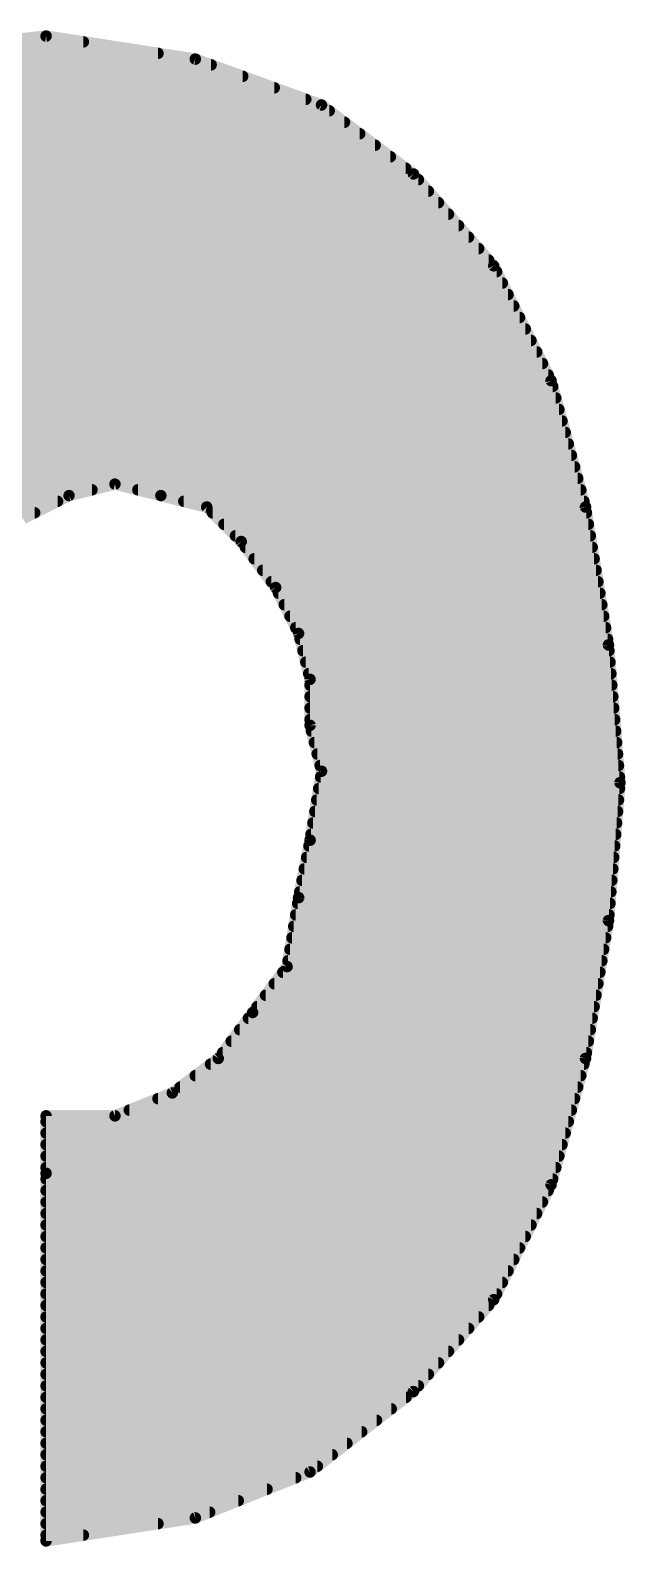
# Model space of a CAD drawing. Extents: x -30 to 77, y -16 to 37.
# Drawn here: x 4.174 to 4.693, y 11.23 to 12.55 of the extents above; entities that cross this region are included whole.
import ezdxf

# ---------------------------------------------------------------- set-up
doc = ezdxf.new("R2010")
doc.units = 0
doc.layers.add('21', color=41, linetype='CONTINUOUS')

msp = doc.modelspace()

# ---------------------------------------------------------------- linework, layer by layer
at = {"layer": '21', "const_width": 0.01}
for points in [[(4.098, 12.535), (4.188, 12.545)], [(4.143, 12.54), (4.2205, 12.54)], [(4.188, 12.545), (4.318, 12.525)], [(4.0863, 12.53), (4.2855, 12.53)], [(4.318, 12.525), (4.428, 12.485)], [(4.0397, 12.51), (4.3593, 12.51)], [(4.063, 12.52), (4.3318, 12.52)], [(4.0205, 12.5), (4.3868, 12.5)], [(4.0055, 12.49), (4.4143, 12.49)], [(4.428, 12.485), (4.508, 12.425)], [(3.9755, 12.47), (4.448, 12.47)], [(3.9905, 12.48), (4.4347, 12.48)], [(3.9638, 12.46), (4.4613, 12.46)], [(3.9555, 12.45), (4.4747, 12.45)], [(3.9388, 12.43), (4.5013, 12.43)], [(3.9472, 12.44), (4.488, 12.44)], [(3.9305, 12.42), (4.5124, 12.42)], [(4.508, 12.425), (4.578, 12.345)], [(3.9222, 12.41), (4.5211, 12.41)], [(3.9151, 12.4), (4.5299, 12.4)], [(3.9037, 12.38), (4.5474, 12.38)], [(3.9094, 12.39), (4.5386, 12.39)], [(3.898, 12.37), (4.5561, 12.37)], [(3.8923, 12.36), (4.5649, 12.36)], [(3.8809, 12.34), (4.5805, 12.34)], [(3.8866, 12.35), (4.5736, 12.35)], [(4.578, 12.345), (4.628, 12.245)], [(3.8751, 12.33), (4.5855, 12.33)], [(3.8694, 12.32), (4.5905, 12.32)], [(3.858, 12.3), (4.6005, 12.3)], [(3.8637, 12.31), (4.5955, 12.31)], [(3.8523, 12.29), (4.6055, 12.29)], [(3.8466, 12.28), (4.6105, 12.28)], [(3.8369, 12.26), (4.6205, 12.26)], [(3.8409, 12.27), (4.6155, 12.27)], [(3.8347, 12.25), (4.6255, 12.25)], [(3.8324, 12.24), (4.6294, 12.24)], [(4.628, 12.245), (4.658, 12.135)], [(3.828, 12.22), (4.6348, 12.22)], [(3.8302, 12.23), (4.6321, 12.23)], [(3.8258, 12.21), (4.6375, 12.21)], [(3.8236, 12.2), (4.6403, 12.2)], [(3.8191, 12.18), (4.6457, 12.18)], [(3.8213, 12.19), (4.643, 12.19)], [(3.8168, 12.17), (4.6485, 12.17)], [(3.8143, 12.16), (4.6512, 12.16)], [(4.248, 12.155), (4.208, 12.145)], [(4.288, 12.145), (4.248, 12.155)], [(3.8093, 12.14), (4.198, 12.14)], [(3.8117, 12.15), (4.228, 12.15)], [(4.208, 12.145), (4.168, 12.125)], [(4.268, 12.15), (4.6539, 12.15)], [(4.328, 12.135), (4.288, 12.145)], [(4.308, 12.14), (4.6566, 12.14)], [(3.8068, 12.13), (4.178, 12.13)], [(4.358, 12.105), (4.328, 12.135)], [(4.333, 12.13), (4.6588, 12.13)], [(4.658, 12.135), (4.678, 12.015)], [(4.343, 12.12), (4.6605, 12.12)], [(4.353, 12.11), (4.6622, 12.11)], [(4.388, 12.065), (4.358, 12.105)], [(4.3617, 12.1), (4.6638, 12.1)], [(4.3693, 12.09), (4.6655, 12.09)], [(4.3768, 12.08), (4.6672, 12.08)], [(4.3843, 12.07), (4.6688, 12.07)], [(4.408, 12.025), (4.388, 12.065)], [(4.3905, 12.06), (4.6705, 12.06)], [(4.3955, 12.05), (4.6722, 12.05)], [(4.4005, 12.04), (4.6738, 12.04)], [(4.4055, 12.03), (4.6755, 12.03)], [(4.418, 11.985), (4.408, 12.025)], [(4.4093, 12.02), (4.6772, 12.02)], [(4.4118, 12.01), (4.6784, 12.01)], [(4.678, 12.015), (4.688, 11.895)], [(4.4143, 12), (4.6793, 12)], [(4.4168, 11.99), (4.6801, 11.99)], [(4.418, 11.945), (4.418, 11.985)], [(4.418, 11.98), (4.6809, 11.98)], [(4.418, 11.97), (4.6818, 11.97)], [(4.418, 11.96), (4.6826, 11.96)], [(4.418, 11.95), (4.6834, 11.95)], [(4.428, 11.905), (4.418, 11.945)], [(4.4192, 11.94), (4.6843, 11.94)], [(4.4218, 11.93), (4.6851, 11.93)], [(4.4242, 11.92), (4.6859, 11.92)], [(4.418, 11.845), (4.428, 11.905)], [(4.4268, 11.91), (4.6867, 11.91)], [(4.4255, 11.89), (4.6876, 11.89)], [(4.4272, 11.9), (4.6876, 11.9)], [(4.688, 11.895), (4.678, 11.775)], [(4.4238, 11.88), (4.6867, 11.88)], [(4.4222, 11.87), (4.6859, 11.87)], [(4.4188, 11.85), (4.6843, 11.85)], [(4.4205, 11.86), (4.6851, 11.86)], [(4.408, 11.795), (4.418, 11.845)], [(4.417, 11.84), (4.6834, 11.84)], [(4.415, 11.83), (4.6826, 11.83)], [(4.411, 11.81), (4.6809, 11.81)], [(4.413, 11.82), (4.6818, 11.82)], [(4.409, 11.8), (4.6801, 11.8)], [(4.398, 11.735), (4.408, 11.795)], [(4.4072, 11.79), (4.6793, 11.79)], [(4.4038, 11.77), (4.6772, 11.77)], [(4.4055, 11.78), (4.6784, 11.78)], [(4.678, 11.775), (4.658, 11.655)], [(4.4022, 11.76), (4.6755, 11.76)], [(4.4005, 11.75), (4.6738, 11.75)], [(4.368, 11.695), (4.398, 11.735)], [(4.3988, 11.74), (4.6722, 11.74)], [(4.3868, 11.72), (4.6688, 11.72)], [(4.3943, 11.73), (4.6705, 11.73)], [(4.3792, 11.71), (4.6672, 11.71)], [(4.338, 11.655), (4.368, 11.695)], [(4.3718, 11.7), (4.6655, 11.7)], [(4.3567, 11.68), (4.6622, 11.68)], [(4.3643, 11.69), (4.6638, 11.69)], [(4.3493, 11.67), (4.6605, 11.67)], [(4.298, 11.625), (4.338, 11.655)], [(4.3418, 11.66), (4.6588, 11.66)], [(4.658, 11.655), (4.628, 11.545)], [(4.318, 11.64), (4.6539, 11.64)], [(4.3313, 11.65), (4.6566, 11.65)], [(4.248, 11.605), (4.298, 11.625)], [(4.3047, 11.63), (4.6512, 11.63)], [(4.2855, 11.62), (4.6485, 11.62)], [(4.188, 11.605), (4.248, 11.605)], [(4.188, 11.555), (4.188, 11.605)], [(4.188, 11.6), (4.643, 11.6)], [(4.2605, 11.61), (4.6457, 11.61)], [(4.188, 11.59), (4.6403, 11.59)], [(4.188, 11.58), (4.6375, 11.58)], [(4.188, 11.57), (4.6348, 11.57)], [(4.188, 11.56), (4.6321, 11.56)], [(4.188, 11.235), (4.188, 11.555)], [(4.188, 11.55), (4.6294, 11.55)], [(4.188, 11.54), (4.6255, 11.54)], [(4.628, 11.545), (4.578, 11.445)], [(4.188, 11.53), (4.6205, 11.53)], [(4.188, 11.52), (4.6155, 11.52)], [(4.188, 11.51), (4.6105, 11.51)], [(4.188, 11.5), (4.6055, 11.5)], [(4.188, 11.49), (4.6005, 11.49)], [(4.188, 11.48), (4.5955, 11.48)], [(4.188, 11.47), (4.5905, 11.47)], [(4.188, 11.46), (4.5855, 11.46)], [(4.188, 11.45), (4.5805, 11.45)], [(4.188, 11.44), (4.5736, 11.44)], [(4.578, 11.445), (4.508, 11.365)], [(4.188, 11.43), (4.5649, 11.43)], [(4.188, 11.42), (4.5561, 11.42)], [(4.188, 11.41), (4.5474, 11.41)], [(4.188, 11.4), (4.5386, 11.4)], [(4.188, 11.39), (4.5299, 11.39)], [(4.188, 11.38), (4.5211, 11.38)], [(4.188, 11.37), (4.5124, 11.37)], [(4.508, 11.365), (4.418, 11.295)], [(4.188, 11.36), (4.5016, 11.36)], [(4.188, 11.35), (4.4887, 11.35)], [(4.188, 11.34), (4.4759, 11.34)], [(4.188, 11.33), (4.463, 11.33)], [(4.188, 11.32), (4.4501, 11.32)], [(4.188, 11.31), (4.4373, 11.31)], [(4.188, 11.3), (4.4244, 11.3)], [(4.418, 11.295), (4.318, 11.255)], [(4.188, 11.29), (4.4055, 11.29)], [(4.188, 11.28), (4.3805, 11.28)], [(4.188, 11.27), (4.3555, 11.27)], [(4.188, 11.26), (4.3305, 11.26)], [(4.318, 11.255), (4.188, 11.235)], [(4.188, 11.25), (4.2855, 11.25)], [(4.188, 11.24), (4.2205, 11.24)]]:
    msp.add_lwpolyline(points, dxfattribs=at)
at = {"layer": '21', "const_width": 0.005}
for points in [[(4.1884, 12.5475, 1), (4.1876, 12.5425)], [(4.1883, 12.5425, 1), (4.1877, 12.5475)], [(4.2205, 12.5375, 1), (4.2205, 12.5425)], [(4.2855, 12.5275, 1), (4.2855, 12.5325)], [(4.3189, 12.5273, 1), (4.3171, 12.5227)], [(4.3176, 12.5225, 1), (4.3184, 12.5275)], [(4.3318, 12.5175, 1), (4.3318, 12.5225)], [(4.3593, 12.5075, 1), (4.3593, 12.5125)], [(4.3868, 12.4975, 1), (4.3868, 12.5025)], [(4.4143, 12.4875, 1), (4.4143, 12.4925)], [(4.4295, 12.487, 1), (4.4265, 12.483)], [(4.4271, 12.4827, 1), (4.4289, 12.4873)], [(4.4347, 12.4775, 1), (4.4347, 12.4825)], [(4.448, 12.4675, 1), (4.448, 12.4725)], [(4.4613, 12.4575, 1), (4.4613, 12.4625)], [(4.4747, 12.4475, 1), (4.4747, 12.4525)], [(4.488, 12.4375, 1), (4.488, 12.4425)], [(4.5013, 12.4275, 1), (4.5013, 12.4325)], [(4.5099, 12.4266, 1), (4.5061, 12.4234)], [(4.5065, 12.423, 1), (4.5095, 12.427)], [(4.5124, 12.4175, 1), (4.5124, 12.4225)], [(4.5211, 12.4075, 1), (4.5211, 12.4125)], [(4.5299, 12.3975, 1), (4.5299, 12.4025)], [(4.5386, 12.3875, 1), (4.5386, 12.3925)], [(4.5474, 12.3775, 1), (4.5474, 12.3825)], [(4.5561, 12.3675, 1), (4.5561, 12.3725)], [(4.5649, 12.3575, 1), (4.5649, 12.3625)], [(4.5736, 12.3475, 1), (4.5736, 12.3525)], [(4.5802, 12.3461, 1), (4.5758, 12.3439)], [(4.5761, 12.3434, 1), (4.5799, 12.3466)], [(4.5805, 12.3375, 1), (4.5805, 12.3425)], [(4.5855, 12.3275, 1), (4.5855, 12.3325)], [(4.5905, 12.3175, 1), (4.5905, 12.3225)], [(4.5955, 12.3075, 1), (4.5955, 12.3125)], [(4.6005, 12.2975, 1), (4.6005, 12.3025)], [(4.6055, 12.2875, 1), (4.6055, 12.2925)], [(4.6105, 12.2775, 1), (4.6105, 12.2825)], [(4.6155, 12.2675, 1), (4.6155, 12.2725)], [(4.6205, 12.2575, 1), (4.6205, 12.2625)], [(4.6255, 12.2475, 1), (4.6255, 12.2525)], [(4.6304, 12.2457, 1), (4.6256, 12.2443)], [(4.6258, 12.2439, 1), (4.6302, 12.2461)], [(4.6294, 12.2375, 1), (4.6294, 12.2425)], [(4.6321, 12.2275, 1), (4.6321, 12.2325)], [(4.6348, 12.2175, 1), (4.6348, 12.2225)], [(4.6375, 12.2075, 1), (4.6375, 12.2125)], [(4.6403, 12.1975, 1), (4.6403, 12.2025)], [(4.643, 12.1875, 1), (4.643, 12.1925)], [(4.6457, 12.1775, 1), (4.6457, 12.1825)], [(4.6485, 12.1675, 1), (4.6485, 12.1725)], [(4.2486, 12.1574, 1), (4.2474, 12.1526)], [(4.2486, 12.1526, 1), (4.2474, 12.1574)], [(4.6512, 12.1575, 1), (4.6512, 12.1625)], [(4.198, 12.1375, 1), (4.198, 12.1425)], [(4.2074, 12.1474, 1), (4.2086, 12.1426)], [(4.2091, 12.1428, 1), (4.2069, 12.1472)], [(4.228, 12.1475, 1), (4.228, 12.1525)], [(4.268, 12.1525, 1), (4.268, 12.1475)], [(4.2886, 12.1474, 1), (4.2874, 12.1426)], [(4.2874, 12.1426, 1), (4.2886, 12.1474)], [(4.308, 12.1425, 1), (4.308, 12.1375)], [(4.6539, 12.1475, 1), (4.6539, 12.1525)], [(4.6566, 12.1375, 1), (4.6566, 12.1425)], [(4.178, 12.1275, 1), (4.178, 12.1325)], [(4.3298, 12.1368, 1), (4.3262, 12.1332)], [(4.3274, 12.1326, 1), (4.3286, 12.1374)], [(4.333, 12.1325, 1), (4.333, 12.1275)], [(4.6605, 12.1354, 1), (4.6555, 12.1346)], [(4.6556, 12.1343, 1), (4.6604, 12.1357)], [(4.6588, 12.1275, 1), (4.6588, 12.1325)], [(4.343, 12.1225, 1), (4.343, 12.1175)], [(4.6605, 12.1175, 1), (4.6605, 12.1225)], [(4.353, 12.1125, 1), (4.353, 12.1075)], [(4.36, 12.1065, 1), (4.356, 12.1035)], [(4.3562, 12.1032, 1), (4.3598, 12.1068)], [(4.3617, 12.1025, 1), (4.3617, 12.0975)], [(4.6622, 12.1075, 1), (4.6622, 12.1125)], [(4.6638, 12.0975, 1), (4.6638, 12.1025)], [(4.3693, 12.0925, 1), (4.3693, 12.0875)], [(4.6655, 12.0875, 1), (4.6655, 12.0925)], [(4.3768, 12.0825, 1), (4.3768, 12.0775)], [(4.6672, 12.0775, 1), (4.6672, 12.0825)], [(4.3843, 12.0725, 1), (4.3843, 12.0675)], [(4.3902, 12.0661, 1), (4.3858, 12.0639)], [(4.386, 12.0635, 1), (4.39, 12.0665)], [(4.6688, 12.0675, 1), (4.6688, 12.0725)], [(4.3905, 12.0625, 1), (4.3905, 12.0575)], [(4.3955, 12.0525, 1), (4.3955, 12.0475)], [(4.6705, 12.0575, 1), (4.6705, 12.0625)], [(4.6722, 12.0475, 1), (4.6722, 12.0525)], [(4.4005, 12.0425, 1), (4.4005, 12.0375)], [(4.6738, 12.0375, 1), (4.6738, 12.0425)], [(4.4055, 12.0325, 1), (4.4055, 12.0275)], [(4.4104, 12.0256, 1), (4.4056, 12.0244)], [(4.4058, 12.0239, 1), (4.4102, 12.0261)], [(4.6755, 12.0275, 1), (4.6755, 12.0325)], [(4.4093, 12.0225, 1), (4.4093, 12.0175)], [(4.4118, 12.0125, 1), (4.4118, 12.0075)], [(4.6805, 12.0152, 1), (4.6755, 12.0148)], [(4.6755, 12.0146, 1), (4.6805, 12.0154)], [(4.6772, 12.0175, 1), (4.6772, 12.0225)], [(4.6784, 12.0075, 1), (4.6784, 12.0125)], [(4.4143, 12.0025, 1), (4.4143, 11.9975)], [(4.6793, 11.9975, 1), (4.6793, 12.0025)], [(4.4168, 11.9925, 1), (4.4168, 11.9875)], [(4.4205, 11.985, 1), (4.4155, 11.985)], [(4.4156, 11.9844, 1), (4.4204, 11.9856)], [(4.6801, 11.9875, 1), (4.6801, 11.9925)], [(4.418, 11.9825, 1), (4.418, 11.9775)], [(4.418, 11.9725, 1), (4.418, 11.9675)], [(4.6809, 11.9775, 1), (4.6809, 11.9825)], [(4.6818, 11.9675, 1), (4.6818, 11.9725)], [(4.418, 11.9625, 1), (4.418, 11.9575)], [(4.6826, 11.9575, 1), (4.6826, 11.9625)], [(4.418, 11.9525, 1), (4.418, 11.9475)], [(4.4204, 11.9456, 1), (4.4156, 11.9444)], [(4.4155, 11.945, 1), (4.4205, 11.945)], [(4.6834, 11.9475, 1), (4.6834, 11.9525)], [(4.4192, 11.9425, 1), (4.4192, 11.9375)], [(4.4218, 11.9325, 1), (4.4218, 11.9275)], [(4.6843, 11.9375, 1), (4.6843, 11.9425)], [(4.6851, 11.9275, 1), (4.6851, 11.9325)], [(4.4242, 11.9225, 1), (4.4242, 11.9175)], [(4.6859, 11.9175, 1), (4.6859, 11.9225)], [(4.4268, 11.9125, 1), (4.4268, 11.9075)], [(4.4305, 11.9046, 1), (4.4255, 11.9054)], [(4.4256, 11.9044, 1), (4.4304, 11.9056)], [(4.6867, 11.9075, 1), (4.6867, 11.9125)], [(4.4255, 11.8925, 1), (4.4255, 11.8875)], [(4.4272, 11.9025, 1), (4.4272, 11.8975)], [(4.6905, 11.8948, 1), (4.6855, 11.8952)], [(4.6855, 11.8948, 1), (4.6905, 11.8952)], [(4.6876, 11.8975, 1), (4.6876, 11.9025)], [(4.6876, 11.8875, 1), (4.6876, 11.8925)], [(4.4238, 11.8825, 1), (4.4238, 11.8775)], [(4.6867, 11.8775, 1), (4.6867, 11.8825)], [(4.4222, 11.8725, 1), (4.4222, 11.8675)], [(4.6859, 11.8675, 1), (4.6859, 11.8725)], [(4.4188, 11.8525, 1), (4.4188, 11.8475)], [(4.4205, 11.8625, 1), (4.4205, 11.8575)], [(4.6843, 11.8475, 1), (4.6843, 11.8525)], [(4.6851, 11.8575, 1), (4.6851, 11.8625)], [(4.417, 11.8425, 1), (4.417, 11.8375)], [(4.4205, 11.8445, 1), (4.4155, 11.8455)], [(4.4155, 11.8454, 1), (4.4205, 11.8446)], [(4.6834, 11.8375, 1), (4.6834, 11.8425)], [(4.415, 11.8325, 1), (4.415, 11.8275)], [(4.6826, 11.8275, 1), (4.6826, 11.8325)], [(4.411, 11.8125, 1), (4.411, 11.8075)], [(4.413, 11.8225, 1), (4.413, 11.8175)], [(4.6809, 11.8075, 1), (4.6809, 11.8125)], [(4.6818, 11.8175, 1), (4.6818, 11.8225)], [(4.409, 11.8025, 1), (4.409, 11.7975)], [(4.6801, 11.7975, 1), (4.6801, 11.8025)], [(4.4072, 11.7925, 1), (4.4072, 11.7875)], [(4.4105, 11.7946, 1), (4.4055, 11.7954)], [(4.4055, 11.7955, 1), (4.4105, 11.7945)], [(4.6793, 11.7875, 1), (4.6793, 11.7925)], [(4.4038, 11.7725, 1), (4.4038, 11.7675)], [(4.4055, 11.7825, 1), (4.4055, 11.7775)], [(4.6805, 11.7746, 1), (4.6755, 11.7754)], [(4.6755, 11.7752, 1), (4.6805, 11.7748)], [(4.6772, 11.7675, 1), (4.6772, 11.7725)], [(4.6784, 11.7775, 1), (4.6784, 11.7825)], [(4.4022, 11.7625, 1), (4.4022, 11.7575)], [(4.6755, 11.7575, 1), (4.6755, 11.7625)], [(4.4005, 11.7525, 1), (4.4005, 11.7475)], [(4.6738, 11.7475, 1), (4.6738, 11.7525)], [(4.3955, 11.7354, 1), (4.4005, 11.7346)], [(4.4, 11.7335, 1), (4.396, 11.7365)], [(4.3988, 11.7425, 1), (4.3988, 11.7375)], [(4.6722, 11.7375, 1), (4.6722, 11.7425)], [(4.3868, 11.7225, 1), (4.3868, 11.7175)], [(4.3943, 11.7325, 1), (4.3943, 11.7275)], [(4.6688, 11.7175, 1), (4.6688, 11.7225)], [(4.6705, 11.7275, 1), (4.6705, 11.7325)], [(4.3792, 11.7125, 1), (4.3792, 11.7075)], [(4.6672, 11.7075, 1), (4.6672, 11.7125)], [(4.366, 11.6965, 1), (4.37, 11.6935)], [(4.37, 11.6935, 1), (4.366, 11.6965)], [(4.3718, 11.7025, 1), (4.3718, 11.6975)], [(4.6655, 11.6975, 1), (4.6655, 11.7025)], [(4.3567, 11.6825, 1), (4.3567, 11.6775)], [(4.3643, 11.6925, 1), (4.3643, 11.6875)], [(4.6622, 11.6775, 1), (4.6622, 11.6825)], [(4.6638, 11.6875, 1), (4.6638, 11.6925)], [(4.3493, 11.6725, 1), (4.3493, 11.6675)], [(4.6605, 11.6675, 1), (4.6605, 11.6725)], [(4.336, 11.6565, 1), (4.34, 11.6535)], [(4.3395, 11.653, 1), (4.3365, 11.657)], [(4.3418, 11.6625, 1), (4.3418, 11.6575)], [(4.6555, 11.6554, 1), (4.6605, 11.6546)], [(4.6604, 11.6543, 1), (4.6556, 11.6557)], [(4.6588, 11.6575, 1), (4.6588, 11.6625)], [(4.318, 11.6425, 1), (4.318, 11.6375)], [(4.3313, 11.6525, 1), (4.3313, 11.6475)], [(4.6539, 11.6375, 1), (4.6539, 11.6425)], [(4.6566, 11.6475, 1), (4.6566, 11.6525)], [(4.2989, 11.6227, 1), (4.2971, 11.6273)], [(4.3047, 11.6325, 1), (4.3047, 11.6275)], [(4.6512, 11.6275, 1), (4.6512, 11.6325)], [(4.2855, 11.6225, 1), (4.2855, 11.6175)], [(4.2965, 11.627, 1), (4.2995, 11.623)], [(4.6485, 11.6175, 1), (4.6485, 11.6225)], [(4.188, 11.6075, 1), (4.188, 11.6025)], [(4.1905, 11.605, 1), (4.1855, 11.605)], [(4.188, 11.6025, 1), (4.188, 11.5975)], [(4.2471, 11.6073, 1), (4.2489, 11.6027)], [(4.248, 11.6025, 1), (4.248, 11.6075)], [(4.2605, 11.6125, 1), (4.2605, 11.6075)], [(4.643, 11.5975, 1), (4.643, 11.6025)], [(4.6457, 11.6075, 1), (4.6457, 11.6125)], [(4.188, 11.5925, 1), (4.188, 11.5875)], [(4.6403, 11.5875, 1), (4.6403, 11.5925)], [(4.188, 11.5825, 1), (4.188, 11.5775)], [(4.6375, 11.5775, 1), (4.6375, 11.5825)], [(4.188, 11.5725, 1), (4.188, 11.5675)], [(4.188, 11.5625, 1), (4.188, 11.5575)], [(4.6321, 11.5575, 1), (4.6321, 11.5625)], [(4.6348, 11.5675, 1), (4.6348, 11.5725)], [(4.1905, 11.555, 1), (4.1855, 11.555)], [(4.1855, 11.555, 1), (4.1905, 11.555)], [(4.188, 11.5525, 1), (4.188, 11.5475)], [(4.6294, 11.5475, 1), (4.6294, 11.5525)], [(4.188, 11.5425, 1), (4.188, 11.5375)], [(4.6256, 11.5457, 1), (4.6304, 11.5443)], [(4.6255, 11.5375, 1), (4.6255, 11.5425)], [(4.6302, 11.5439, 1), (4.6258, 11.5461)], [(4.188, 11.5325, 1), (4.188, 11.5275)], [(4.188, 11.5225, 1), (4.188, 11.5175)], [(4.6155, 11.5175, 1), (4.6155, 11.5225)], [(4.6205, 11.5275, 1), (4.6205, 11.5325)], [(4.188, 11.5125, 1), (4.188, 11.5075)], [(4.6105, 11.5075, 1), (4.6105, 11.5125)], [(4.188, 11.5025, 1), (4.188, 11.4975)], [(4.6055, 11.4975, 1), (4.6055, 11.5025)], [(4.188, 11.4925, 1), (4.188, 11.4875)], [(4.188, 11.4825, 1), (4.188, 11.4775)], [(4.5955, 11.4775, 1), (4.5955, 11.4825)], [(4.6005, 11.4875, 1), (4.6005, 11.4925)], [(4.188, 11.4725, 1), (4.188, 11.4675)], [(4.5905, 11.4675, 1), (4.5905, 11.4725)], [(4.188, 11.4625, 1), (4.188, 11.4575)], [(4.5855, 11.4575, 1), (4.5855, 11.4625)], [(4.188, 11.4525, 1), (4.188, 11.4475)], [(4.188, 11.4425, 1), (4.188, 11.4375)], [(4.5736, 11.4375, 1), (4.5736, 11.4425)], [(4.5758, 11.4461, 1), (4.5802, 11.4439)], [(4.5799, 11.4434, 1), (4.5761, 11.4466)], [(4.5805, 11.4475, 1), (4.5805, 11.4525)], [(4.188, 11.4325, 1), (4.188, 11.4275)], [(4.5649, 11.4275, 1), (4.5649, 11.4325)], [(4.188, 11.4225, 1), (4.188, 11.4175)], [(4.5561, 11.4175, 1), (4.5561, 11.4225)], [(4.188, 11.4125, 1), (4.188, 11.4075)], [(4.5474, 11.4075, 1), (4.5474, 11.4125)], [(4.188, 11.4025, 1), (4.188, 11.3975)], [(4.188, 11.3925, 1), (4.188, 11.3875)], [(4.5299, 11.3875, 1), (4.5299, 11.3925)], [(4.5386, 11.3975, 1), (4.5386, 11.4025)], [(4.188, 11.3825, 1), (4.188, 11.3775)], [(4.5211, 11.3775, 1), (4.5211, 11.3825)], [(4.188, 11.3725, 1), (4.188, 11.3675)], [(4.5061, 11.3666, 1), (4.5099, 11.3634)], [(4.5095, 11.363, 1), (4.5065, 11.367)], [(4.5124, 11.3675, 1), (4.5124, 11.3725)], [(4.188, 11.3625, 1), (4.188, 11.3575)], [(4.188, 11.3525, 1), (4.188, 11.3475)], [(4.4887, 11.3475, 1), (4.4887, 11.3525)], [(4.5016, 11.3575, 1), (4.5016, 11.3625)], [(4.188, 11.3425, 1), (4.188, 11.3375)], [(4.4759, 11.3375, 1), (4.4759, 11.3425)], [(4.188, 11.3325, 1), (4.188, 11.3275)], [(4.463, 11.3275, 1), (4.463, 11.3325)], [(4.188, 11.3225, 1), (4.188, 11.3175)], [(4.188, 11.3125, 1), (4.188, 11.3075)], [(4.4373, 11.3075, 1), (4.4373, 11.3125)], [(4.4501, 11.3175, 1), (4.4501, 11.3225)], [(4.188, 11.3025, 1), (4.188, 11.2975)], [(4.4189, 11.2927, 1), (4.4171, 11.2973)], [(4.4244, 11.2975, 1), (4.4244, 11.3025)], [(4.188, 11.2925, 1), (4.188, 11.2875)], [(4.4055, 11.2875, 1), (4.4055, 11.2925)], [(4.4165, 11.297, 1), (4.4195, 11.293)], [(4.188, 11.2825, 1), (4.188, 11.2775)], [(4.188, 11.2725, 1), (4.188, 11.2675)], [(4.3555, 11.2675, 1), (4.3555, 11.2725)], [(4.3805, 11.2775, 1), (4.3805, 11.2825)], [(4.188, 11.2625, 1), (4.188, 11.2575)], [(4.3305, 11.2575, 1), (4.3305, 11.2625)], [(4.188, 11.2525, 1), (4.188, 11.2475)], [(4.2855, 11.2475, 1), (4.2855, 11.2525)], [(4.3171, 11.2573, 1), (4.3189, 11.2527)], [(4.3184, 11.2525, 1), (4.3176, 11.2575)], [(4.188, 11.2425, 1), (4.188, 11.2375)], [(4.1876, 11.2375, 1), (4.1884, 11.2325)], [(4.1855, 11.235, 1), (4.1905, 11.235)], [(4.2205, 11.2375, 1), (4.2205, 11.2425)]]:
    msp.add_lwpolyline(points, format="xyb", dxfattribs=at)

doc.saveas('drawing.dxf')
